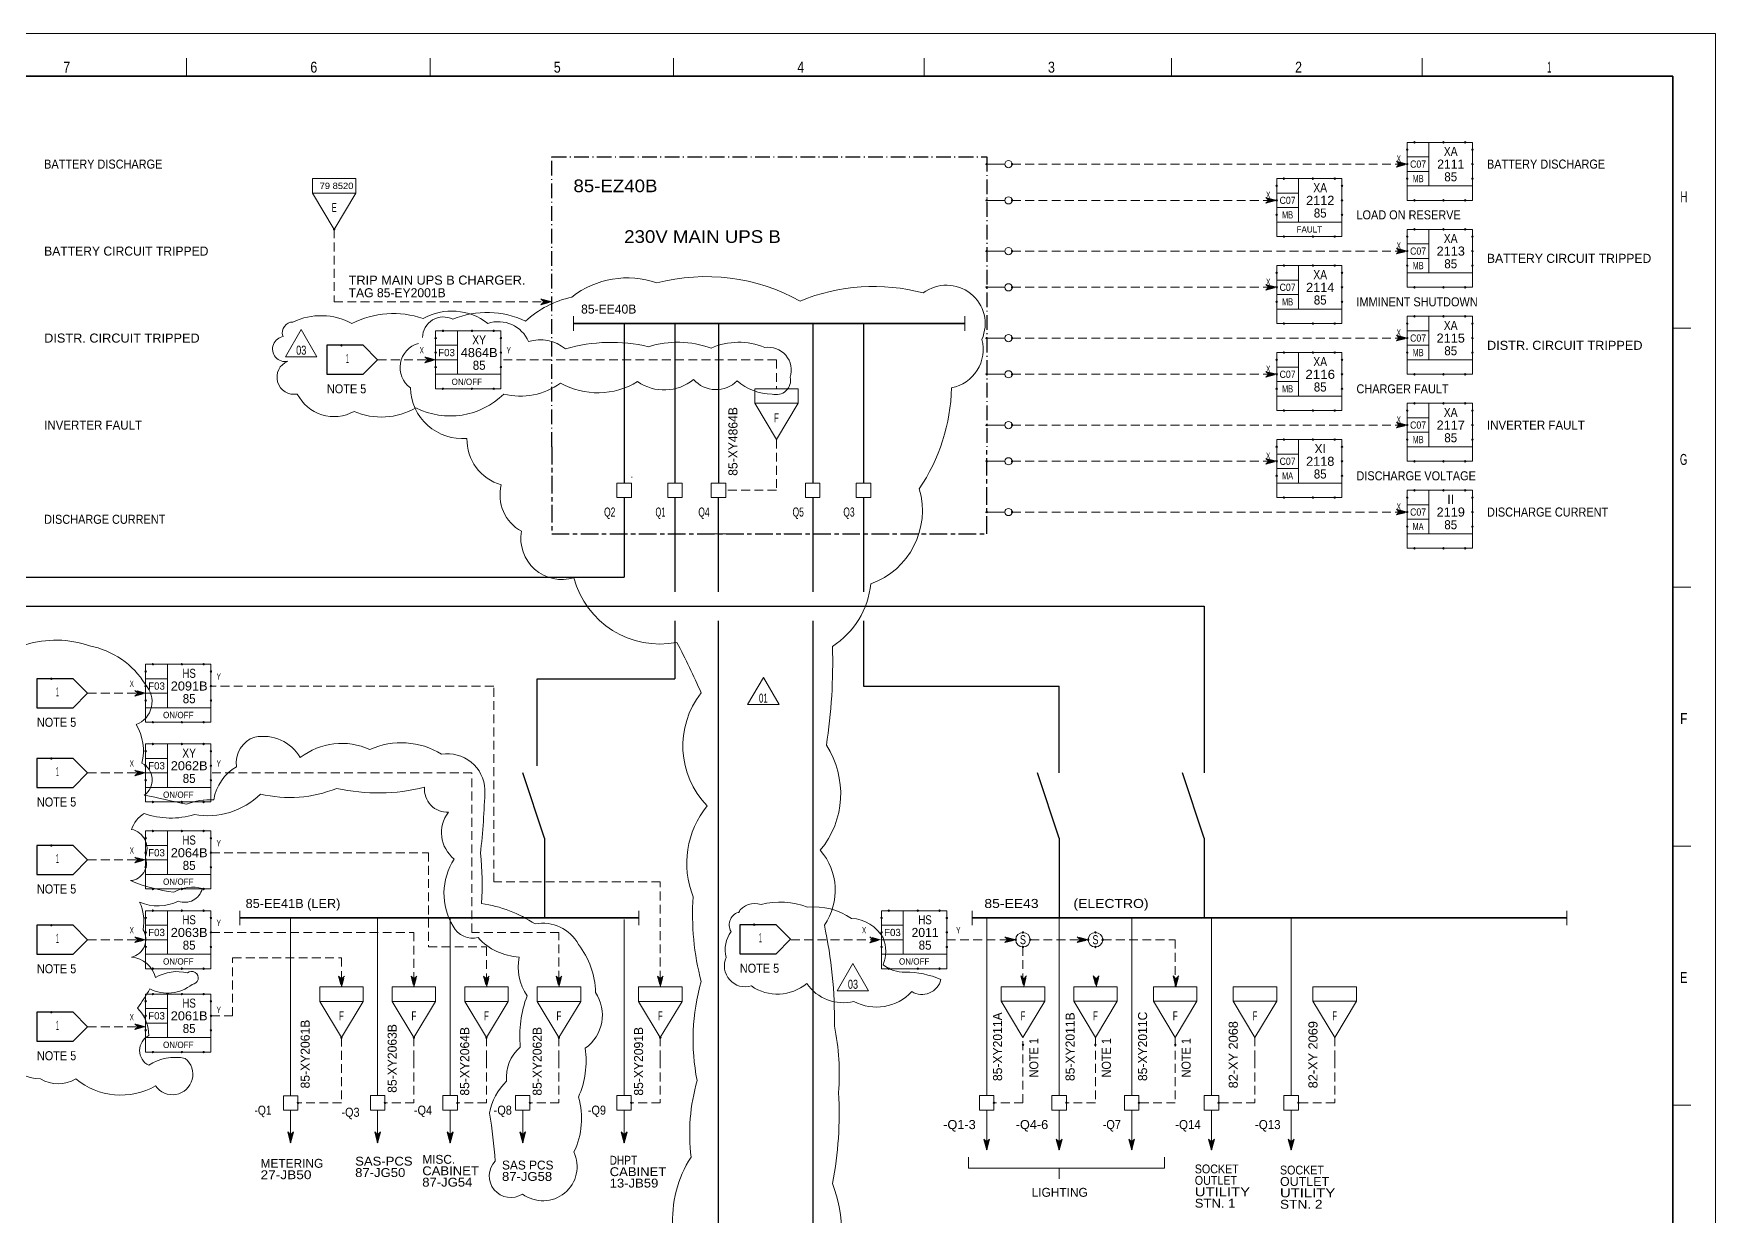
# Model space of a CAD drawing. Header units: millimetres. Extents: x 0 to 841, y 0 to 594.
# Drawn here: x 377.1 to 841, y 267.9 to 594 of the extents above; entities that cross this region are included whole.
import ezdxf
from ezdxf.enums import TextEntityAlignment as Align

# ---------------------------------------------------------------- set-up
doc = ezdxf.new("R2010")
doc.units = ezdxf.units.MM
doc.header["$LTSCALE"] = 0.81
doc.header["$PDMODE"] = 32
doc.header["$PDSIZE"] = 0.405
for name, pattern in [('DOT_DASHED', [7.7, 5, -1.2, 0.3, -1.2]), ('LONG_DASH_SHORT_DASH', [9.9, 6, -1.2, 1.5, -1.2]), ('MEDIUM_DASHED', [4.5, 3, -1.5])]:
    doc.linetypes.add(name, pattern=pattern)
for name, color, linetype, lineweight in [('1', 7, 'Continuous', 13), ('12', 7, 'Continuous', 13), ('34', 7, 'Continuous', 25), ('46', 7, 'MEDIUM_DASHED', 13), ('47', 7, 'Continuous', 13), ('48', 7, 'Continuous', 13), ('50', 7, 'Continuous', 13), ('51', 7, 'Continuous', 13), ('53', 7, 'Continuous', 13), ('9', 7, 'Continuous', 13)]:
    doc.layers.add(name, color=color, linetype=linetype, lineweight=lineweight)
doc.layers.add('45', color=7, linetype='Continuous')

msp = doc.modelspace()

# ---------------------------------------------------------------- linework, layer by layer
at = {"layer": '1'}
for p, q in [((419.2969, 587.2614), (419.2969, 582.2276)), ((486.4551, 587.2614), (486.4551, 582.2276)), ((553.6134, 587.2614), (553.6134, 582.2276)), ((622.7764, 587.2614), (622.7764, 582.2276)), ((690.937, 587.2614), (690.937, 582.2276)), ((760.1, 587.2614), (760.1, 582.2276)), ((834.2748, 512.7606), (829.263, 512.7606)), ((834.2748, 441.2795), (829.263, 441.2795)), ((834.2748, 369.7992), (829.263, 369.7992)), ((834.2748, 298.3181), (829.263, 298.3181))]:
    msp.add_line(p, q, dxfattribs=at)
at = {"layer": '1', "lineweight": 35}
msp.add_lwpolyline([(829.263, 112.0142), (829.263, 582.2276), (10.3331, 582.2276), (10.3331, 10.3819)], dxfattribs=at)
at = {"layer": '12', "linetype": 'DOT_DASHED', "lineweight": 25}
msp.add_line((520, 480), (520, 560), dxfattribs=at)
at = {"layer": '12'}
for p, q in [((526, 516), (526, 512)), ((634, 516), (634, 512)), ((538, 466), (538, 470)), ((542, 470), (538, 470)), ((542, 470), (542, 466)), ((552, 466), (552, 470)), ((556, 470), (552, 470)), ((556, 470), (556, 466)), ((564, 470), (564, 466)), ((568, 470), (564, 470)), ((568, 466), (568, 470)), ((590, 466), (590, 470)), ((594, 470), (590, 470)), ((594, 466), (594, 470)), ((594, 470), (594, 466)), ((604, 466), (604, 470)), ((608, 470), (604, 470)), ((542, 466), (538, 466)), ((556, 466), (552, 466)), ((568, 466), (564, 466)), ((594, 466), (590, 466)), ((608, 466), (604, 466)), ((434, 352), (434, 348)), ((448, 346), (448, 350)), ((472, 346), (472, 350)), ((492, 342), (492, 350)), ((540, 345.8268), (540, 349.6063)), ((544, 352), (544, 348)), ((636, 352), (636, 348)), ((640, 344), (640, 348)), ((660, 344), (660, 350)), ((680, 344), (680, 350)), ((702, 344), (702, 350)), ((724, 344), (724, 350)), ((800, 352), (800, 348)), ((448, 346), (448, 300.9677)), ((472, 346), (472, 300.9764)), ((540, 346), (539.9732, 300.9764)), ((640, 344), (640, 301)), ((660, 344), (660, 301)), ((680, 344), (680, 301)), ((702, 344), (702, 301)), ((724, 344), (724, 301)), ((492, 342), (492, 300.9764)), ((448, 296.9677), (448, 288)), ((472, 296.9764), (472, 288)), ((492, 296.9764), (492, 288)), ((512, 296.9764), (512, 288)), ((539.9732, 296.9764), (540, 288)), ((640, 297), (640, 286)), ((660, 297), (660, 286)), ((680, 297), (680, 286)), ((702, 297), (702, 286)), ((724, 297), (724, 286)), ((660, 281), (660, 278))]:
    msp.add_line(p, q, dxfattribs=at)
at = {"layer": '12', "lineweight": 35}
for p, q in [((526, 514), (634, 514)), ((544, 350), (434, 350)), ((636, 350), (800, 350))]:
    msp.add_line(p, q, dxfattribs=at)
at = {"layer": '12', "lineweight": 25}
for p, q in [((540, 514), (540, 470)), ((554, 514), (554, 470)), ((566, 514), (566, 470)), ((592, 514), (592, 470)), ((606, 514), (606, 470)), ((540, 466), (540, 444)), ((554, 466), (554, 448)), ((566, 440), (566, 466)), ((592, 466), (592, 450)), ((606, 466), (606, 440)), ((592, 450), (592, 440)), ((554, 448), (554, 440)), ((326, 444), (540, 444)), ((274, 436), (564, 436)), ((554, 432), (554, 416)), ((566, 260), (566, 432)), ((592, 432), (592, 224)), ((606, 432), (606, 414)), ((624, 436), (660, 436)), ((660, 436), (700, 436)), ((700, 436), (700, 390)), ((606, 414), (660, 414)), ((660, 390), (660, 414)), ((518, 372), (512, 390)), ((660, 372), (654, 390)), ((700, 372), (694, 390)), ((518, 372), (518, 350)), ((660, 372), (660, 350)), ((700, 372), (700, 350))]:
    msp.add_line(p, q, dxfattribs=at)
at = {"layer": '12', "linetype": 'MEDIUM_DASHED'}
for p, q in [((582, 504), (506, 504)), ((582, 504), (582, 496)), ((582, 482), (582, 468)), ((582, 468), (568, 468)), ((504, 414), (426, 414)), ((504, 360), (504, 414)), ((498, 390), (426, 390)), ((498, 346), (498, 390)), ((482, 310.9764), (482, 316.9764)), ((502, 310.9764), (502, 316.9764)), ((522, 310.9764), (522, 316.9764)), ((549.9732, 310.9764), (549.9732, 316.9764)), ((692, 317), (692, 299)), ((714, 311), (714, 317)), ((736, 311), (736, 317)), ((692, 299), (682, 299))]:
    msp.add_line(p, q, dxfattribs=at)
at = {"layer": '12'}
for points in [[(0, 594), (841, 594), (841, 0), (0, 0)], [(576, 496), (588, 496), (588, 492), (576, 492)], [(456.0118, 330.9764), (468.0118, 330.9764), (468.0118, 326.9764), (456.0118, 326.9764)], [(476, 330.9764), (488, 330.9764), (488, 326.9764), (476, 326.9764)], [(496, 330.9764), (508, 330.9764), (508, 326.9764), (496, 326.9764)], [(516, 330.9764), (528, 330.9764), (528, 326.9764), (516, 326.9764)], [(543.9732, 330.9764), (555.9732, 330.9764), (555.9732, 326.9764), (543.9732, 326.9764)], [(644, 331), (656, 331), (656, 327), (644, 327)], [(664, 331), (676, 331), (676, 327), (664, 327)], [(686, 331), (698, 331), (698, 327), (686, 327)], [(708, 331), (720, 331), (720, 327), (708, 327)], [(730, 331), (742, 331), (742, 327), (730, 327)], [(446, 300.9677), (449, 300.9677), (450, 300.9677), (450, 296.9677), (446, 296.9677)], [(470, 300.9764), (473, 300.9764), (474, 300.9764), (474, 296.9764), (470, 296.9764)], [(490, 300.9764), (493, 300.9764), (494, 300.9764), (494, 296.9764), (490, 296.9764)], [(490, 300.9764), (493, 300.9764), (494, 300.9764), (494, 296.9764), (490, 296.9764)], [(510, 300.9764), (513, 300.9764), (514, 300.9764), (514, 296.9764), (510, 296.9764)], [(510, 300.9764), (513, 300.9764), (514, 300.9764), (514, 296.9764), (510, 296.9764)], [(537.9732, 300.9764), (540.9732, 300.9764), (541.9732, 300.9764), (541.9732, 296.9764), (537.9732, 296.9764)], [(537.9732, 300.9764), (540.9732, 300.9764), (541.9732, 300.9764), (541.9732, 296.9764), (537.9732, 296.9764)], [(638, 301), (641, 301), (642, 301), (642, 297), (638, 297)], [(658, 301), (661, 301), (662, 301), (662, 297), (658, 297)], [(658, 301), (661, 301), (662, 301), (662, 297), (658, 297)], [(678, 301), (681, 301), (682, 301), (682, 297), (678, 297)], [(678, 301), (681, 301), (682, 301), (682, 297), (678, 297)], [(700, 301), (703, 301), (704, 301), (704, 297), (700, 297)], [(700, 301), (703, 301), (704, 301), (704, 297), (700, 297)], [(722, 301), (725, 301), (726, 301), (726, 297), (722, 297)], [(722, 301), (725, 301), (726, 301), (726, 297), (722, 297)]]:
    msp.add_lwpolyline(points, close=True, dxfattribs=at)
at = {"layer": '12', "linetype": 'DOT_DASHED', "lineweight": 25}
msp.add_lwpolyline([(520, 560), (640, 560), (640, 480)], dxfattribs=at)
at = {"layer": '12', "lineweight": 25}
for points in [[(458, 508), (458, 500), (468, 500), (472, 504), (468, 508)], [(378, 416), (378, 408), (388, 408), (392, 412), (388, 416)], [(378, 394), (378, 386), (388, 386), (392, 390), (388, 394)], [(378, 370), (378, 362), (388, 362), (392, 366), (388, 370)], [(378, 348), (378, 340), (388, 340), (392, 344), (388, 348)], [(571.8961, 348.1346), (571.8961, 340.1346), (581.8961, 340.1346), (585.8961, 344.1346), (581.8961, 348.1346)], [(378, 324), (378, 316), (388, 316), (392, 320), (388, 324)]]:
    msp.add_lwpolyline(points, close=True, dxfattribs=at)
at = {"layer": '12'}
for points in [[(588, 492), (582, 482), (576, 492)], [(608, 466), (608, 470), (608, 466)], [(564, 456), (567, 456), (568, 456)], [(584, 456), (587, 456), (588, 456)], [(584, 456), (587, 456), (588, 456)], [(468.0118, 326.9764), (462.0118, 316.9764), (456.0118, 326.9764)], [(488, 326.9764), (482, 316.9764), (476, 326.9764)], [(508, 326.9764), (502, 316.9764), (496, 326.9764)], [(528, 326.9764), (522, 316.9764), (516, 326.9764)], [(555.9732, 326.9764), (549.9732, 316.9764), (543.9732, 326.9764)], [(656, 327), (650, 317), (644, 327)], [(676, 327), (670, 317), (664, 327)], [(698, 327), (692, 317), (686, 327)], [(720, 327), (714, 317), (708, 327)], [(742, 327), (736, 317), (730, 327)], [(635, 284), (635, 281), (689, 281), (689, 284)]]:
    msp.add_lwpolyline(points, dxfattribs=at)
at = {"layer": '12', "linetype": 'LONG_DASH_SHORT_DASH', "lineweight": 25}
msp.add_lwpolyline([(520, 480), (520, 456), (640, 456), (640, 480)], dxfattribs=at)
at = {"layer": '12', "lineweight": 25}
for points in [[(564, 436), (576, 436), (590, 436), (624, 436)], [(516, 392), (516, 416), (554, 416)]]:
    msp.add_lwpolyline(points, dxfattribs=at)
at = {"layer": '12', "linetype": 'MEDIUM_DASHED'}
for points in [[(549.9732, 332.9764), (549.9732, 360), (504, 360)], [(640, 348), (640, 350), (640, 348)], [(521.9732, 332.9764), (521.9732, 346), (498, 346)], [(462.0118, 316.9764), (462, 298.9677), (450, 298.9677)], [(650, 316), (650, 299), (642, 299)], [(670, 317), (670, 299), (662, 299)], [(482, 310.9764), (482, 298.9764), (474, 298.9764)], [(502, 310.9764), (502, 298.9764), (494, 298.9764)], [(522, 310.9764), (522, 298.9764), (514, 298.9764)], [(549.9732, 310.9764), (549.9732, 298.9764), (541.9732, 298.9764)], [(714, 311), (714, 299), (704, 299)], [(736, 311), (736, 299), (726, 299)]]:
    msp.add_lwpolyline(points, dxfattribs=at)
at = {"layer": '12'}
for p in [(462, 508), (382, 416), (382, 394), (382, 370), (382, 348), (575.8961, 348.1346), (382, 324), (462.0118, 316.9764), (482, 316.9764), (502, 316.9764), (522, 316.9764), (549.9732, 316.9764), (650, 315), (670, 315), (692, 315), (450, 298.9677), (474, 298.9764), (494, 298.9764), (514, 298.9764), (541.9732, 298.9764), (642, 299), (662, 299), (682, 299), (704, 299), (726, 299)]:
    msp.add_point(p, dxfattribs=at)
at = {"layer": '34'}
for points in [[(448, 288), (448.8, 291), (448, 290.2), (447.2, 291)], [(448, 288.4), (448.6, 290.6), (448, 290), (447.4, 290.6)], [(448, 288.8), (448.4, 290.2), (448, 289.8), (447.6, 290.2)], [(448, 289.2), (448.2, 289.8), (448, 289.6), (447.8, 289.8)], [(472, 288), (472.8, 291), (472, 290.2), (471.2, 291)], [(472, 288.4), (472.6, 290.6), (472, 290), (471.4, 290.6)], [(472, 288.8), (472.4, 290.2), (472, 289.8), (471.6, 290.2)], [(472, 289.2), (472.2, 289.8), (472, 289.6), (471.8, 289.8)], [(492, 288), (492.8, 291), (492, 290.2), (491.2, 291)], [(492, 288.4), (492.6, 290.6), (492, 290), (491.4, 290.6)], [(492, 288.8), (492.4, 290.2), (492, 289.8), (491.6, 290.2)], [(492, 289.2), (492.2, 289.8), (492, 289.6), (491.8, 289.8)], [(512, 288), (512.8, 291), (512, 290.2), (511.2, 291)], [(512, 288.4), (512.6, 290.6), (512, 290), (511.4, 290.6)], [(512, 288.8), (512.4, 290.2), (512, 289.8), (511.6, 290.2)], [(512, 289.2), (512.2, 289.8), (512, 289.6), (511.8, 289.8)], [(540, 288), (540.8, 291), (540, 290.2), (539.2, 291)], [(540, 288.4), (540.6, 290.6), (540, 290), (539.4, 290.6)], [(540, 288.8), (540.4, 290.2), (540, 289.8), (539.6, 290.2)], [(540, 289.2), (540.2, 289.8), (540, 289.6), (539.8, 289.8)], [(640, 286), (640.8, 289), (640, 288.2), (639.2, 289)], [(640, 286.4), (640.6, 288.6), (640, 288), (639.4, 288.6)], [(640, 286.8), (640.4, 288.2), (640, 287.8), (639.6, 288.2)], [(640, 287.2), (640.2, 287.8), (640, 287.6), (639.8, 287.8)], [(660, 286), (660.8, 289), (660, 288.2), (659.2, 289)], [(660, 286.4), (660.6, 288.6), (660, 288), (659.4, 288.6)], [(660, 286.8), (660.4, 288.2), (660, 287.8), (659.6, 288.2)], [(660, 287.2), (660.2, 287.8), (660, 287.6), (659.8, 287.8)], [(680, 286), (680.8, 289), (680, 288.2), (679.2, 289)], [(680, 286.4), (680.6, 288.6), (680, 288), (679.4, 288.6)], [(680, 286.8), (680.4, 288.2), (680, 287.8), (679.6, 288.2)], [(680, 287.2), (680.2, 287.8), (680, 287.6), (679.8, 287.8)], [(702, 286), (702.8, 289), (702, 288.2), (701.2, 289)], [(702, 286.4), (702.6, 288.6), (702, 288), (701.4, 288.6)], [(702, 286.8), (702.4, 288.2), (702, 287.8), (701.6, 288.2)], [(702, 287.2), (702.2, 287.8), (702, 287.6), (701.8, 287.8)], [(724, 286), (724.8, 289), (724, 288.2), (723.2, 289)], [(724, 286.4), (724.6, 288.6), (724, 288), (723.4, 288.6)], [(724, 286.8), (724.4, 288.2), (724, 287.8), (723.6, 288.2)], [(724, 287.2), (724.2, 287.8), (724, 287.6), (723.8, 287.8)]]:
    msp.add_lwpolyline(points, close=True, dxfattribs=at)
at = {"layer": '46'}
for p, q in [((472, 504), (488, 504)), ((392, 412), (408, 412)), ((392, 390), (408, 390)), ((392, 366), (408, 366)), ((392, 344), (408, 344)), ((585.9945, 343.963), (610.7472, 343.963)), ((650, 342), (650, 331)), ((392, 320), (408, 320))]:
    msp.add_line(p, q, dxfattribs=at)
for points in [[(647, 558), (756, 558), (753, 558.8), (753.8, 558), (753, 557.2), (756, 558)], [(647, 548), (720, 548), (717, 548.8), (717.8, 548), (717, 547.2), (720, 548)], [(460, 540), (460, 520), (520, 520)], [(647, 534), (756, 534), (753, 534.8), (753.8, 534), (753, 533.2), (756, 534)], [(647, 524), (720, 524), (717, 524.8), (717.8, 524), (717, 523.2), (720, 524)], [(647, 510), (756, 510), (753, 510.8), (753.8, 510), (753, 509.2), (756, 510)], [(647, 500), (720, 500), (717, 500.8), (717.8, 500), (717, 499.2), (720, 500)], [(647, 486), (756, 486), (753, 486.8), (753.8, 486), (753, 485.2), (756, 486)], [(647, 476), (720, 476), (717, 476.8), (717.8, 476), (717, 475.2), (720, 476)], [(647, 462), (756, 462), (753, 462.8), (753.8, 462), (753, 461.2), (756, 462)], [(426, 368), (486, 368), (486, 342), (502, 342), (502, 330.9764), (502.8, 333.9764), (502, 333.1764), (501.2, 333.9764), (502, 330.9764)], [(426, 346), (482, 346), (482, 330.9764), (482.8, 333.9764), (482, 333.1764), (481.2, 333.9764), (482, 330.9764)], [(629, 344), (648, 344), (645, 344.8), (645.8, 344), (645, 343.2), (648, 344)], [(652, 344), (668, 344), (665, 344.8), (665.8, 344), (665, 343.2), (668, 344)], [(672, 344), (692, 344), (692, 331)], [(426, 323), (432, 323), (432, 339), (462, 339), (462.0118, 330.9764), (462.8118, 333.9764), (462.0118, 333.1764), (461.2118, 333.9764), (462.0118, 330.9764)]]:
    msp.add_lwpolyline(points, dxfattribs=at)
for points in [[(755.6, 558), (753.4, 558.6), (754, 558), (753.4, 557.4)], [(755.2, 558), (753.8, 558.4), (754.2, 558), (753.8, 557.6)], [(754.8, 558), (754.2, 558.2), (754.4, 558), (754.2, 557.8)], [(719.6, 548), (717.4, 548.6), (718, 548), (717.4, 547.4)], [(719.2, 548), (717.8, 548.4), (718.2, 548), (717.8, 547.6)], [(718.8, 548), (718.2, 548.2), (718.4, 548), (718.2, 547.8)], [(755.6, 534), (753.4, 534.6), (754, 534), (753.4, 533.4)], [(755.2, 534), (753.8, 534.4), (754.2, 534), (753.8, 533.6)], [(754.8, 534), (754.2, 534.2), (754.4, 534), (754.2, 533.8)], [(719.6, 524), (717.4, 524.6), (718, 524), (717.4, 523.4)], [(719.2, 524), (717.8, 524.4), (718.2, 524), (717.8, 523.6)], [(520, 520), (517, 520.8), (517.8, 520), (517, 519.2)], [(519.6, 520), (517.4, 520.6), (518, 520), (517.4, 519.4)], [(519.2, 520), (517.8, 520.4), (518.2, 520), (517.8, 519.6)], [(518.8, 520), (518.2, 520.2), (518.4, 520), (518.2, 519.8)], [(718.8, 524), (718.2, 524.2), (718.4, 524), (718.2, 523.8)], [(755.6, 510), (753.4, 510.6), (754, 510), (753.4, 509.4)], [(755.2, 510), (753.8, 510.4), (754.2, 510), (753.8, 509.6)], [(754.8, 510), (754.2, 510.2), (754.4, 510), (754.2, 509.8)], [(488, 504), (485, 504.8), (485.8, 504), (485, 503.2)], [(487.6, 504), (485.4, 504.6), (486, 504), (485.4, 503.4)], [(487.2, 504), (485.8, 504.4), (486.2, 504), (485.8, 503.6)], [(486.8, 504), (486.2, 504.2), (486.4, 504), (486.2, 503.8)], [(719.6, 500), (717.4, 500.6), (718, 500), (717.4, 499.4)], [(719.2, 500), (717.8, 500.4), (718.2, 500), (717.8, 499.6)], [(718.8, 500), (718.2, 500.2), (718.4, 500), (718.2, 499.8)], [(755.6, 486), (753.4, 486.6), (754, 486), (753.4, 485.4)], [(755.2, 486), (753.8, 486.4), (754.2, 486), (753.8, 485.6)], [(754.8, 486), (754.2, 486.2), (754.4, 486), (754.2, 485.8)], [(719.6, 476), (717.4, 476.6), (718, 476), (717.4, 475.4)], [(719.2, 476), (717.8, 476.4), (718.2, 476), (717.8, 475.6)], [(718.8, 476), (718.2, 476.2), (718.4, 476), (718.2, 475.8)], [(755.6, 462), (753.4, 462.6), (754, 462), (753.4, 461.4)], [(755.2, 462), (753.8, 462.4), (754.2, 462), (753.8, 461.6)], [(754.8, 462), (754.2, 462.2), (754.4, 462), (754.2, 461.8)], [(408, 412), (405, 412.8), (405.8, 412), (405, 411.2)], [(407.6, 412), (405.4, 412.6), (406, 412), (405.4, 411.4)], [(407.2, 412), (405.8, 412.4), (406.2, 412), (405.8, 411.6)], [(406.8, 412), (406.2, 412.2), (406.4, 412), (406.2, 411.8)], [(408, 390), (405, 390.8), (405.8, 390), (405, 389.2)], [(407.6, 390), (405.4, 390.6), (406, 390), (405.4, 389.4)], [(407.2, 390), (405.8, 390.4), (406.2, 390), (405.8, 389.6)], [(406.8, 390), (406.2, 390.2), (406.4, 390), (406.2, 389.8)], [(408, 366), (405, 366.8), (405.8, 366), (405, 365.2)], [(407.6, 366), (405.4, 366.6), (406, 366), (405.4, 365.4)], [(407.2, 366), (405.8, 366.4), (406.2, 366), (405.8, 365.6)], [(406.8, 366), (406.2, 366.2), (406.4, 366), (406.2, 365.8)], [(408, 344), (405, 344.8), (405.8, 344), (405, 343.2)], [(407.6, 344), (405.4, 344.6), (406, 344), (405.4, 343.4)], [(407.2, 344), (405.8, 344.4), (406.2, 344), (405.8, 343.6)], [(406.8, 344), (406.2, 344.2), (406.4, 344), (406.2, 343.8)], [(610.7472, 343.963), (607.7472, 344.763), (608.5472, 343.963), (607.7472, 343.163)], [(610.3472, 343.963), (608.1472, 344.563), (608.7472, 343.963), (608.1472, 343.363)], [(609.9472, 343.963), (608.5472, 344.363), (608.9472, 343.963), (608.5472, 343.563)], [(609.5472, 343.963), (608.9472, 344.163), (609.1472, 343.963), (608.9472, 343.763)], [(647.6, 344), (645.4, 344.6), (646, 344), (645.4, 343.4)], [(647.2, 344), (645.8, 344.4), (646.2, 344), (645.8, 343.6)], [(646.8, 344), (646.2, 344.2), (646.4, 344), (646.2, 343.8)], [(667.6, 344), (665.4, 344.6), (666, 344), (665.4, 343.4)], [(667.2, 344), (665.8, 344.4), (666.2, 344), (665.8, 343.6)], [(666.8, 344), (666.2, 344.2), (666.4, 344), (666.2, 343.8)], [(462.0118, 331.3764), (462.6118, 333.5764), (462.0118, 332.9764), (461.4118, 333.5764)], [(462.0118, 331.7764), (462.4118, 333.1764), (462.0118, 332.7764), (461.6118, 333.1764)], [(462.0118, 332.1764), (462.2118, 332.7764), (462.0118, 332.5764), (461.8118, 332.7764)], [(482, 331.3764), (482.6, 333.5764), (482, 332.9764), (481.4, 333.5764)], [(482, 331.7764), (482.4, 333.1764), (482, 332.7764), (481.6, 333.1764)], [(482, 332.1764), (482.2, 332.7764), (482, 332.5764), (481.8, 332.7764)], [(502, 331.3764), (502.6, 333.5764), (502, 332.9764), (501.4, 333.5764)], [(502, 331.7764), (502.4, 333.1764), (502, 332.7764), (501.6, 333.1764)], [(502, 332.1764), (502.2, 332.7764), (502, 332.5764), (501.8, 332.7764)], [(522, 330.9764), (522.8, 333.9764), (522, 333.1764), (521.2, 333.9764)], [(522, 331.3764), (522.6, 333.5764), (522, 332.9764), (521.4, 333.5764)], [(522, 331.7764), (522.4, 333.1764), (522, 332.7764), (521.6, 333.1764)], [(522, 332.1764), (522.2, 332.7764), (522, 332.5764), (521.8, 332.7764)], [(549.9732, 330.9764), (550.7732, 333.9764), (549.9732, 333.1764), (549.1732, 333.9764)], [(549.9732, 331.3764), (550.5732, 333.5764), (549.9732, 332.9764), (549.3732, 333.5764)], [(549.9732, 331.7764), (550.3732, 333.1764), (549.9732, 332.7764), (549.5732, 333.1764)], [(549.9732, 332.1764), (550.1732, 332.7764), (549.9732, 332.5764), (549.7732, 332.7764)], [(650.2, 331), (651, 334), (650.2, 333.2), (649.4, 334)], [(650.2, 331.4), (650.8, 333.6), (650.2, 333), (649.6, 333.6)], [(650.2, 331.8), (650.6, 333.2), (650.2, 332.8), (649.8, 333.2)], [(650.2, 332.2), (650.4, 332.8), (650.2, 332.6), (650, 332.8)], [(670.2, 331), (671, 334), (670.2, 333.2), (669.4, 334)], [(670.2, 331.4), (670.8, 333.6), (670.2, 333), (669.6, 333.6)], [(670.2, 331.8), (670.6, 333.2), (670.2, 332.8), (669.8, 333.2)], [(670.2, 332.2), (670.4, 332.8), (670.2, 332.6), (670, 332.8)], [(692.2, 331), (693, 334), (692.2, 333.2), (691.4, 334)], [(692.2, 331.4), (692.8, 333.6), (692.2, 333), (691.6, 333.6)], [(692.2, 331.8), (692.6, 333.2), (692.2, 332.8), (691.8, 333.2)], [(692.2, 332.2), (692.4, 332.8), (692.2, 332.6), (692, 332.8)], [(408, 320), (405, 320.8), (405.8, 320), (405, 319.2)], [(407.6, 320), (405.4, 320.6), (406, 320), (405.4, 319.4)], [(407.2, 320), (405.8, 320.4), (406.2, 320), (405.8, 319.6)], [(406.8, 320), (406.2, 320.2), (406.4, 320), (406.2, 319.8)]]:
    msp.add_lwpolyline(points, close=True, dxfattribs=at)
at = {"layer": '47'}
for p, q in [((640, 558), (645, 558)), ((640, 548), (645, 548)), ((640, 534), (645, 534)), ((640, 524), (645, 524)), ((640, 510), (645, 510)), ((640, 500), (645, 500)), ((640, 486), (645, 486)), ((640, 476), (645, 476)), ((640, 462), (645, 462))]:
    msp.add_line(p, q, dxfattribs=at)
for centre in [(646, 558), (646, 548), (646, 534), (646, 524), (646, 510), (646, 500), (646, 486), (646, 476), (646, 462)]:
    msp.add_circle(centre, 1, dxfattribs=at)
for p in [(640, 558), (647, 558), (640, 548), (647, 548), (640, 534), (647, 534), (640, 524), (647, 524), (640, 510), (647, 510), (640, 500), (647, 500), (640, 486), (647, 486), (640, 476), (647, 476), (640, 462), (647, 462)]:
    msp.add_point(p, dxfattribs=at)
at = {"layer": '48'}
for p, q in [((762, 564), (762, 552)), ((756, 560), (762, 560)), ((726, 554), (726, 542)), ((756, 556), (762, 556)), ((720, 550), (726, 550)), ((720, 546), (726, 546)), ((762, 540), (762, 528)), ((756, 536), (762, 536)), ((726, 530), (726, 518)), ((756, 532), (762, 532)), ((720, 526), (726, 526)), ((720, 522), (726, 522)), ((762, 516), (762, 504)), ((494, 512), (494, 500)), ((756, 512), (762, 512)), ((488, 508), (494, 508)), ((726, 506), (726, 494)), ((756, 508), (762, 508)), ((488, 504), (494, 504)), ((720, 502), (726, 502)), ((720, 498), (726, 498)), ((762, 492), (762, 480)), ((756, 488), (762, 488)), ((756, 484), (762, 484)), ((720, 478), (726, 478)), ((726, 482), (726, 470)), ((720, 474), (726, 474)), ((756, 464), (762, 464)), ((762, 468), (762, 456)), ((756, 460), (762, 460)), ((414, 420), (414, 408)), ((408, 416), (414, 416)), ((408, 412), (414, 412)), ((414, 398), (414, 386)), ((408, 394), (414, 394)), ((408, 390), (414, 390)), ((414, 374), (414, 362)), ((408, 370), (414, 370)), ((408, 366), (414, 366)), ((408, 348), (414, 348)), ((414, 352), (414, 340)), ((611, 348), (617, 348)), ((617, 352), (617, 340)), ((408, 344), (414, 344)), ((611, 344), (617, 344)), ((408, 325), (414, 325)), ((414, 329), (414, 317)), ((408, 321), (414, 321))]:
    msp.add_line(p, q, dxfattribs=at)
for points in [[(756, 564), (774, 564), (774, 552), (756, 552)], [(720, 554), (738, 554), (738, 542), (720, 542)], [(756, 540), (774, 540), (774, 528), (756, 528)], [(720, 530), (738, 530), (738, 518), (720, 518)], [(756, 516), (774, 516), (774, 504), (756, 504)], [(488, 512), (506, 512), (506, 500), (488, 500)], [(720, 506), (738, 506), (738, 494), (720, 494)], [(756, 492), (774, 492), (774, 480), (756, 480)], [(720, 482), (738, 482), (738, 470), (720, 470)], [(756, 468), (774, 468), (774, 456), (756, 456)], [(408, 420), (426, 420), (426, 408), (408, 408)], [(408, 398), (426, 398), (426, 386), (408, 386)], [(408, 374), (426, 374), (426, 362), (408, 362)], [(408, 352), (426, 352), (426, 340), (408, 340)], [(611, 352), (629, 352), (629, 340), (611, 340)], [(408, 329), (426, 329), (426, 317), (408, 317)]]:
    msp.add_lwpolyline(points, close=True, dxfattribs=at)
for points in [[(756, 552), (756, 548), (774, 548), (774, 552)], [(720, 542), (720, 538), (738, 538), (738, 542)], [(756, 528), (756, 524), (774, 524), (774, 528)], [(720, 518), (720, 514), (738, 514), (738, 518)], [(756, 504), (756, 500), (774, 500), (774, 504)], [(488, 500), (488, 496), (506, 496), (506, 500)], [(720, 494), (720, 490), (738, 490), (738, 494)], [(756, 480), (756, 476), (774, 476), (774, 480)], [(720, 470), (720, 466), (738, 466), (738, 470)], [(756, 456), (756, 452), (774, 452), (774, 456)], [(408, 408), (408, 404), (426, 404), (426, 408)], [(408, 386), (408, 382), (426, 382), (426, 386)], [(408, 362), (408, 358), (426, 358), (426, 362)], [(408, 340), (408, 336), (426, 336), (426, 340)], [(611, 340), (611, 336), (629, 336), (629, 340)], [(408, 317), (408, 313), (426, 313), (426, 317)]]:
    msp.add_lwpolyline(points, dxfattribs=at)
for centre in [(650, 344), (670, 344)]:
    msp.add_circle(centre, 2, dxfattribs=at)
for p in [(756, 562), (758, 564), (766, 564), (772, 564), (774, 562), (756, 558), (774, 558), (720, 552), (722, 554), (730, 554), (736, 554), (738, 552), (756, 554), (774, 554), (720, 548), (738, 548), (758, 548), (766, 548), (772, 548), (720, 544), (738, 544), (722, 538), (730, 538), (736, 538), (756, 538), (758, 540), (766, 540), (772, 540), (774, 538), (756, 534), (774, 534), (722, 530), (730, 530), (736, 530), (756, 530), (774, 530), (720, 528), (738, 528), (720, 524), (720, 520), (738, 524), (738, 520), (758, 524), (766, 524), (772, 524), (758, 516), (766, 516), (772, 516), (490, 512), (498, 512), (504, 512), (722, 514), (730, 514), (736, 514), (756, 514), (774, 514), (488, 510), (488, 506), (506, 510), (506, 506), (722, 506), (730, 506), (736, 506), (756, 510), (756, 506), (774, 510), (774, 506), (488, 502), (506, 502), (720, 504), (738, 504), (720, 500), (738, 500), (758, 500), (766, 500), (772, 500), (490, 496), (498, 496), (504, 496), (720, 496), (738, 496), (758, 492), (766, 492), (772, 492), (722, 490), (730, 490), (736, 490), (756, 490), (774, 490), (756, 486), (774, 486), (720, 480), (722, 482), (730, 482), (736, 482), (738, 480), (756, 482), (774, 482), (720, 476), (738, 476), (758, 476), (766, 476), (772, 476), (720, 472), (738, 472), (722, 466), (730, 466), (736, 466), (756, 466), (758, 468), (766, 468), (772, 468), (774, 466), (756, 462), (774, 462), (756, 458), (774, 458), (758, 452), (766, 452), (772, 452), (408, 418), (410, 420), (418, 420), (424, 420), (426, 418), (408, 414), (426, 414), (408, 410), (426, 410), (410, 404), (418, 404), (424, 404), (408, 396), (410, 398), (418, 398), (424, 398), (426, 396), (408, 392), (426, 392), (408, 388), (426, 388), (410, 382), (418, 382), (424, 382), (408, 372), (410, 374), (418, 374), (424, 374), (426, 372), (408, 368), (426, 368), (408, 364), (426, 364), (410, 358), (418, 358), (424, 358), (408, 350), (410, 352), (418, 352), (424, 352), (426, 350), (611, 350), (613, 352), (621, 352), (627, 352), (629, 350), (408, 346), (426, 346), (611, 346), (629, 346), (648, 344), (650, 346), (652, 344), (668, 344), (670, 346), (672, 344), (408, 342), (426, 342), (611, 342), (629, 342), (650, 342), (670, 342), (410, 336), (418, 336), (424, 336), (613, 336), (621, 336), (627, 336), (408, 327), (410, 329), (418, 329), (424, 329), (426, 327), (408, 323), (426, 323), (408, 319), (426, 319), (410, 313), (418, 313), (424, 313)]:
    msp.add_point(p, dxfattribs=at)
at = {"layer": '50'}
for points in [[(450.9205, 512.3535), (446.5906, 504.8535), (455.2504, 504.8535)], [(578.3882, 416.3575), (574.0583, 408.8575), (582.7181, 408.8575)], [(603.1087, 337.4047), (598.7787, 329.9047), (607.4386, 329.9047)]]:
    msp.add_lwpolyline(points, close=True, dxfattribs=at)
at = {"layer": '51'}
for centre, radius, start, end in [((540.8372, 501.9736), 24.635, 70.69024, 128.2396), ((562.5067, 473.4214), 53.5375, 60.91627, 104.6311), ((608.79, 471.4557), 52.7946, 74.93994, 112.56561), ((628.9347, 513.9505), 10.6456, 336.01077, 127.13751), ((531.5986, 494.1914), 27.7888, 102.48873, 132.63004), ((456.3572, 498.2685), 17.9152, 61.61233, 115.55804), ((476.4029, 490.9391), 25.8081, 71.64224, 116.53127), ((490.1004, 510.1012), 5.7298, 62.72534, 179.21632), ((492.3871, 501.1366), 16.3134, 52.21522, 118.78797), ((502.1309, 492.5563), 24.5135, 64.25647, 112.56036), ((446.4785, 506.9819), 3.4665, 97.58832, 282.42217), ((448.6466, 511.4768), 2.9539, 90.35764, 196.88892), ((505.3208, 505.5254), 8.9974, 22.8112, 109.06221), ((485.0716, 501.847), 6.9038, 105.238, 234.15795), ((516.8563, 498.4618), 11.0385, 50.72776, 107.07876), ((536.4096, 464.2653), 44.5508, 76.6328, 106.38291), ((554.7433, 482.0145), 26.826, 69.90813, 107.42669), ((571.6114, 490.1958), 18.6541, 67.32922, 114.21966), ((579.739, 501.1002), 6.3776, 342.50227, 98.45397), ((628.2413, 506.8366), 10.7854, 281.03489, 14.96876), ((448.9331, 499.1994), 4.7176, 111.23822, 280.9801), ((511.452, 512.5281), 18.5539, 255.46313, 306.31385), ((532.7246, 516.0915), 21.1788, 240.94687, 301.21558), ((551.0238, 508.5185), 12.8339, 235.20752, 309.25608), ((565.3505, 504.0255), 8.2555, 221.26391, 314.91672), ((580.7472, 509.0473), 14.4792, 228.64022, 270.23718), ((581.965, 498.3417), 3.9472, 252.94181, 12.30223), ((459.979, 499.7145), 11.3777, 206.89222, 298.89334), ((495.379, 496.6222), 14.3547, 181.48332, 274.98015), ((491.9972, 509.6161), 21.1048, 243.3332, 314.51968), ((578.139, 497.5848), 52.1837, 325.98501, 358.53496), ((472.9981, 507.2983), 19.0895, 246.79531, 299.93948), ((509.6192, 482.0175), 12.9976, 178.65906, 254.26408), ((517.2048, 466.7185), 11.4551, 165.91094, 241.07446), ((542.328, 462.5913), 8.9986, 91.00172, 91.99656), ((600.9057, 462.3463), 21.3616, 289.46962, 16.44218), ((522.8116, 454.6997), 11.3241, 169.86488, 287.12626), ((549.8339, 450.0742), 24.4847, 194.65963, 281.11342), ((584.7639, 444.5812), 23.3826, 302.83527, 354.17049), ((383.2339, 398.6895), 27.9646, 70.62685, 107.32652), ((388.2668, 402.5141), 22.9523, 31.12748, 79.34566), ((334.9932, 312.121), 247.3585, 23.84515, 27.42435), ((450.9623, 420.1985), 146.5568, 351.14311, 1.85178), ((402.9813, 409.7161), 6.7882, 290.8687, 43.38827), ((579.9551, 397.477), 23.7647, 141.96408, 224.16717), ((393.3519, 396.1406), 14.0518, 345.74941, 30.97774), ((440.4707, 392.8167), 7.4847, 108.5142, 188.28512), ((440.2945, 388.0047), 12.111, 31.06359, 100.46891), ((462.0624, 379.6267), 18.541, 65.1799, 127.91632), ((478.5695, 377.2695), 21.0759, 58.2796, 114.45247), ((491.2447, 384.9568), 10.3638, 2.7223, 98.84757), ((575.2347, 384.2838), 24.4945, 320.37262, 33.02549), ((404.7129, 388.0954), 5.112, 304.38609, 63.78287), ((439.7396, 380.4085), 13.1501, 120.50708, 170.32334), ((447.7486, 417.7794), 34.5471, 256.46941, 292.06876), ((472.1807, 436.0483), 51.5724, 257.17007, 284.31846), ((491.2587, 385.5033), 6.3496, 174.80823, 272.5113), ((294.2722, 391.404), 207.4101, 353.47631, 358.35474), ((354.3129, 109.344), 279.6565, 76.57703, 79.0154), ((425.9384, 364.3898), 18.2483, 87.36711, 111.56273), ((425.1124, 398.8744), 20.6736, 259.74632, 314.74569), ((582.391, 365.0498), 25.1275, 140.83633, 201.48491), ((411.7091, 372.0584), 7.934, 121.19209, 162.50904), ((414.9877, 399.4305), 21.8706, 250.25767, 287.13769), ((498.8678, 373.5114), 9.2546, 142.38582, 231.51624), ((402.9053, 369.1085), 5.476, 336.16897, 76.94829), ((403.3304, 365.1664), 4.8994, 275.82405, 20.67135), ((431.2962, 359.349), 69.5631, 355.59258, 7.01059), ((581.4184, 357.6385), 16.803, 325.19052, 40.99587), ((507.7786, 356.7393), 17.4923, 146.99709, 211.06141), ((420.411, 399.028), 42.1362, 246.82345, 263.68153), ((420.8036, 348.4529), 10.045, 73.64027, 120.04907), ((418.77, 359.3428), 5.0214, 249.73946, 345.56569), ((395.4904, 349.1291), 12.0287, 348.69291, 25.55318), ((411.3301, 366.6021), 13.2583, 247.90273, 295.46759), ((495.3594, 318.0682), 36.3228, 56.45881, 81.61892), ((633.2709, 351.1109), 74.4123, 176.35104, 194.52659), ((575.9844, 348.8035), 5.2125, 69.84544, 149.47241), ((583.1101, 333.0646), 21.3094, 69.48879, 104.48395), ((592.1482, 334.1377), 18.9506, 56.16657, 94.7567), ((517.5648, 337.4142), 11.1355, 28.23751, 101.05772), ((572.6004, 348.1142), 3.6216, 100.45129, 210.31376), ((475.0705, 321.9673), 122.942, 359.17103, 12.24698), ((602.0967, 339.0935), 10.8026, 29.96945, 86.80118), ((403.0238, 344.1177), 5.0202, 282.87009, 31.90157), ((498.3484, 350.7515), 6.3304, 208.67433, 282.42567), ((511.807, 355.5257), 16.3206, 222.16841, 267.26375), ((576.642, 341.2235), 8.7757, 144.76614, 194.00038), ((601.6836, 340.7846), 10.4502, 339.23345, 20.76655), ((403.3222, 331.5874), 7.6801, 14.90912, 83.87243), ((525.1144, 336.5507), 14.3379, 169.25598, 214.00495), ((509.9178, 329.0042), 22.1779, 1.21748, 38.08001), ((573.4337, 336.7883), 5.7885, 156.45717, 286.5904), ((416.6382, 323.7426), 11.4539, 75.29265, 120.97204), ((420.7306, 333.4711), 1.796, 272.32991, 131.26184), ((617.1236, 343.9805), 8.9309, 230.6001, 272.52034), ((617.484, 309.7508), 25.3075, 66.94656, 89.92685), ((351.3053, 364.06), 66.9348, 324.37609, 329.82806), ((414.0199, 339.9975), 10.7357, 243.15475, 309.18903), ((522.766, 323.2236), 11.2265, 305.3503, 33.83997), ((617.2765, 316.4863), 58.2674, 164.1032, 191.2235), ((582.2763, 341.6174), 12.6241, 235.28227, 309.77138), ((600.4344, 338.8581), 12.2419, 214.5553, 283.88952), ((609.5926, 338.6731), 13.2495, 242.00345, 317.18811), ((622.1206, 334.3106), 5.4252, 238.82602, 346.42513), ((398.8982, 317.8057), 9.9632, 358.39123, 46.83711), ((542.9536, 317.3688), 31.7522, 159.41636, 185.39856), ((379.2184, 317.748), 12.1735, 161.48396, 268.93611), ((534.1868, 307.0954), 65.1422, 355.3394, 11.59512), ((410.9224, 313.438), 4.5799, 116.79932, 243.20068), ((416.088, 298.5603), 12.9885, 77.41816, 123.82696), ((415.3987, 306.8481), 5.6252, 214.15573, 51.27905), ((518.4992, 306.0483), 10.9847, 130.65789, 185.75035), ((504.6486, 310.6079), 24.8546, 336.11757, 7.99988), ((383.8651, 313.7477), 9.5137, 239.19095, 300.80905), ((401.1, 320.4868), 19.3685, 230.33754, 299.86154), ((517.8911, 293.7548), 15.2253, 132.68012, 170.97606), ((612.2328, 290.3806), 54.1607, 164.18042, 186.79412), ((502.1414, 295.6736), 97.1657, 348.75764, 3.61634), ((507.5529, 294.5973), 20.6954, 333.77264, 16.70273), ((363.039, 272.8057), 141.7495, 4.09805, 9.47613), ((517.5859, 281.4071), 9.4418, 233.50967, 25.36167), ((585.2049, 266.7014), 31.8436, 147.15296, 184.01323), ((508.7425, 278.826), 5.9599, 136.40562, 302.79999), ((560.6592, 262.8013), 39.3323, 339.25955, 20.74045)]:
    msp.add_arc(centre, radius, start, end, dxfattribs=at)
at = {"layer": '53'}
msp.add_lwpolyline([(454, 554), (466, 554), (466, 550), (454, 550)], close=True, dxfattribs=at)
msp.add_lwpolyline([(466, 550), (460, 540), (454, 550)], dxfattribs=at)
msp.add_point((460, 540), dxfattribs=at)
at = {"layer": '9'}
msp.add_lwpolyline([(0, 0), (841, 0), (841, 594), (0, 594)], close=True, dxfattribs=at)

# ---------------------------------------------------------------- texts
at = {"layer": '1'}
for s, width, p in [('7', 0.85, (386.224, 583.2346)), ('6', 0.85, (454.3846, 583.2346)), ('5', 0.85, (521.5429, 583.2346)), ('4', 0.85, (588.7012, 583.2346)), ('3', 0.85, (657.8642, 583.2346)), ('2', 0.85, (726.0248, 583.2346)), ('1', 0.4, (795.1799, 583.2346))]:
    msp.add_text(s, height=3.02, dxfattribs=dict(at, width=width)).set_placement(p, align=Align.CENTER)
for s, width, p in [('H', 0.65, (833.2701, 547.4945)), ('G', 0.65, (833.2701, 475.0071)), ('F', 0.8, (833.2701, 403.526)), ('E', 0.75, (833.2701, 332.0449))]:
    msp.add_text(s, height=3.02, dxfattribs=dict(at, width=width)).set_placement(p, align=Align.RIGHT)
at = {"layer": '12'}
for s, height, width, p in [('BATTERY DISCHARGE', 2.5, 0.9, (380, 556.7496)), ('BATTERY DISCHARGE', 2.5, 0.9, (778, 556.7496)), ('79 8520', 1.75, 1.1, (456, 551.1252)), ('85-EZ40B', 3.5, 1.1, (526, 550.2504)), ('LOAD ON RESERVE', 2.5, 0.9, (742, 542.7496)), ('230V MAIN UPS B', 3.5, 1.1, (540, 536.2504)), ('TRIP MAIN UPS B CHARGER. ', 2.5, 1.05, (464, 524.7496)), ('IMMINENT SHUTDOWN', 2.5, 0.9, (742, 518.7496)), ('DISTR. CIRCUIT TRIPPED', 2.5, 1.05, (380, 508.7496)), ('DISTR. CIRCUIT TRIPPED', 2.5, 1.05, (778, 506.7496)), ('NOTE 5', 2.5, 0.9, (457.9969, 494.748)), ('CHARGER FAULT', 2.5, 0.9, (742, 494.7496)), ('INVERTER FAULT', 2.5, 0.95, (380, 484.7496)), ('INVERTER FAULT', 2.5, 0.95, (778, 484.7496)), ('DISCHARGE VOLTAGE', 2.5, 0.9, (742, 470.7496)), ('DISCHARGE CURRENT', 2.5, 0.9, (380, 458.7496)), ('DISCHARGE CURRENT', 2.5, 0.9, (778, 460.7496)), ('NOTE 5', 2.5, 0.9, (377.9969, 402.748)), ('NOTE 5', 2.5, 0.9, (377.9969, 380.748)), ('NOTE 5', 2.5, 0.9, (377.9969, 356.748)), ('NOTE 5', 2.5, 0.9, (377.9969, 334.748)), ('NOTE 5', 2.5, 0.9, (571.8945, 334.8835)), ('NOTE 5', 2.5, 0.9, (377.9969, 310.748)), ('-Q1', 2.5, 0.85, (438, 295.7173)), ('-Q3', 2.5, 0.9, (462, 295.1433)), ('-Q4', 2.5, 0.9, (482, 295.726)), ('-Q8', 2.5, 0.9, (504, 295.726)), ('-Q9', 2.5, 0.9, (529.9724, 295.726)), ('-Q1-3', 2.5, 1.05, (628, 291.7496)), ('-Q4-6', 2.5, 1.05, (648, 291.7496)), ('-Q7', 2.5, 0.9, (672, 291.7496)), ('-Q14', 2.5, 0.95, (692, 291.7496)), ('-Q13', 2.5, 0.95, (714, 291.7496)), ('SAS-PCS ', 2.45, 1.1, (465.8, 281.6756)), ('DHPT', 2.45, 0.85, (536, 281.9236)), ('27-JB50', 2.45, 1.15, (439.7, 277.9252)), ('87-JG50', 2.45, 1.1, (465.8, 278.5252)), ('87-JG54', 2.45, 1.1, (484.3, 275.8764)), ('CABINET ', 2.45, 1.1, (484.3, 279.0252)), ('87-JG58', 2.45, 1.1, (506.3, 277.4512)), ('CABINET ', 2.45, 1.1, (536, 278.7748)), ('SOCKET', 2.45, 0.9, (697.4, 279.5252)), ('OUTLET', 2.45, 0.9, (697.4, 276.3756)), ('SOCKET', 2.45, 0.9, (720.9, 279.2252)), ('OUTLET ', 2.45, 1.05, (720.9, 276.0756)), ('13-JB59', 2.45, 1.1, (536, 275.626)), ('UTILITY ', 2.45, 1.25, (697.4, 273.2252)), ('UTILITY ', 2.45, 1.25, (720.9, 272.9252)), ('STN. 1', 2.45, 1.1, (697.4, 270.0756)), ('STN. 2', 2.45, 1.15, (720.9, 269.7756))]:
    msp.add_text(s, height=height, dxfattribs=dict(at, width=width)).set_placement(p)
for s, height, p in [('BATTERY CIRCUIT TRIPPED', 2.5, (380, 532.7496)), ('BATTERY CIRCUIT TRIPPED', 2.5, (778, 530.7496)), ('TAG 85-EY2001B', 2.5, (464, 521.2496)), ('METERING ', 2.45, (439.7, 281.0756)), ('MISC.', 2.45, (484.3, 282.1748)), ('SAS PCS', 2.45, (506.3, 280.6)), ('LIGHTING', 2.45, (652.4, 273.0756))]:
    msp.add_text(s, height=height, dxfattribs=at).set_placement(p)
msp.add_text('85-EE40B', height=2.5, dxfattribs=at).set_placement((535.7291, 516.7496), align=Align.CENTER)
for s, width, p in [('1', 0.35, (463.6583, 503.126)), ('F', 0.65, (582.0004, 486.7496)), ('Q2', 0.7, (536.0106, 460.7496)), ('Q1', 0.6, (550.0102, 460.7496)), ('Q4', 0.7, (562.0083, 460.7496)), ('Q5', 0.7, (588.0079, 460.7496)), ('Q3', 0.7, (602.0083, 460.7496)), ('1', 0.35, (383.6583, 411.126)), ('1', 0.35, (383.6583, 389.126)), ('1', 0.35, (383.6583, 365.126)), ('85-EE41B (LER)', 1.05, (448.6457, 352.7496)), ('85-EE43         (ELECTRO)', 1.15, (662, 352.7496)), ('1', 0.35, (383.6583, 343.126)), ('1', 0.35, (577.5559, 343.2614)), ('1', 0.35, (383.6583, 319.126)), ('F', 0.65, (462.0114, 321.726)), ('F', 0.65, (482.0004, 321.726)), ('F', 0.65, (502.0004, 321.726)), ('F', 0.65, (522.0004, 321.726)), ('F', 0.65, (549.9728, 321.726)), ('F', 0.65, (650.0004, 321.7496)), ('F', 0.65, (670.0004, 321.7496)), ('F', 0.65, (692.0004, 321.7496)), ('F', 0.65, (714.0004, 321.7496)), ('F', 0.65, (736.0004, 321.7496))]:
    msp.add_text(s, height=2.5, dxfattribs=dict(at, width=width)).set_placement(p, align=Align.CENTER)
for s, p in [('85-XY4864B', (571.2504, 472)), ('85-XY2061B', (453.2504, 302.9677)), ('85-XY2063B', (477.2504, 301.7638)), ('85-XY2011A', (644.2504, 305)), ('85-XY2011B', (664.2504, 305)), ('85-XY2011C', (684.2504, 305)), ('85-XY2064B', (497.2504, 300.9764)), ('85-XY2062B', (517.2504, 300.9764)), ('85-XY2091B', (545.2228, 300.9764))]:
    msp.add_text(s, height=2.5, rotation=90, dxfattribs=at).set_placement(p)
for s, width, p in [('82-XY 2068', 1.05, (709.2504, 303)), ('82-XY 2069', 1.05, (731.2504, 303)), ('NOTE 1', 0.9, (654.2504, 306)), ('NOTE 1', 0.9, (674.2504, 306)), ('NOTE 1', 0.9, (696.2504, 306))]:
    msp.add_text(s, height=2.5, rotation=90, dxfattribs=dict(at, width=width)).set_placement(p)
at = {"layer": '45', "width": 0.6}
for s, p in [('X', (753.0669, 558.626)), ('X', (717.0669, 548.626)), ('X', (753.0669, 534.626)), ('X', (717.0669, 524.626)), ('X', (753.0669, 510.626)), ('X', (483.5811, 505.7441)), ('Y', (507.5811, 505.7441)), ('X', (717.0669, 500.626)), ('X', (753.0669, 486.626)), ('X', (717.0669, 476.626)), ('X', (753.0669, 462.626)), ('X', (403.5811, 413.7441)), ('Y', (427.5811, 415.7441)), ('X', (403.5811, 391.7441)), ('Y', (427.5811, 391.7441)), ('Y', (427.5811, 369.7441)), ('X', (403.5811, 367.7441)), ('Y', (427.5811, 347.7441)), ('X', (403.5811, 345.7441)), ('X', (605.5811, 345.7441)), ('Y', (631.5811, 345.7441)), ('Y', (427.5811, 323.7441)), ('X', (403.5811, 321.7441))]:
    msp.add_text(s, height=1.75, dxfattribs=at).set_placement(p)
at = {"layer": '50'}
for s, height, width, p in [('XA', 2.5, 0.85, (767.9913, 560.2496)), ('C07', 2, 0.9, (759, 557)), ('XA', 2.5, 0.85, (731.9913, 550.2496)), ('MB', 2, 0.7, (759, 553)), ('85', 2.5, 0.95, (767.9996, 553.2496)), ('C07', 2, 0.9, (723, 547)), ('2112', 2.5, 1.05, (732, 546.7496)), ('MB', 2, 0.7, (723, 543)), ('85', 2.5, 0.95, (731.9996, 543.2496)), ('FAULT', 1.75, 0.95, (728.9937, 539.1252)), ('XA', 2.5, 0.85, (767.9913, 536.2496)), ('C07', 2, 0.9, (759, 533)), ('2113', 2.5, 1.05, (768, 532.7496)), ('MB', 2, 0.7, (759, 529)), ('85', 2.5, 0.95, (767.9996, 529.2496)), ('C07', 2, 0.9, (723, 523)), ('2114', 2.5, 1.05, (732, 522.7496)), ('XA', 2.5, 0.85, (731.9913, 526.2496)), ('MB', 2, 0.7, (723, 519)), ('85', 2.5, 0.95, (731.9996, 519.2496)), ('XY', 2.5, 0.85, (499.9909, 508.2496)), ('C07', 2, 0.9, (759, 509)), ('2115', 2.5, 1.05, (768, 508.7496)), ('XA', 2.5, 0.85, (767.9913, 512.2496)), ('03', 2.5, 0.75, (450.9193, 505.4087)), ('4864B', 2.5, 1.05, (500, 504.7496)), ('MB', 2, 0.7, (759, 505)), ('85', 2.5, 0.95, (767.9996, 505.2496)), ('85', 2.5, 0.95, (499.9996, 501.2496)), ('C07', 2, 0.9, (723, 499)), ('2116', 2.5, 1.1, (731.9996, 498.7496)), ('XA', 2.5, 0.85, (731.9913, 502.2496)), ('ON/OFF', 1.75, 0.95, (496.5937, 497.052)), ('MB', 2, 0.7, (723, 495)), ('85', 2.5, 0.95, (731.9996, 495.2496)), ('2117', 2.5, 1.05, (768, 484.7496)), ('XA', 2.5, 0.85, (767.9913, 488.2496)), ('C07', 2, 0.9, (759, 485)), ('MB', 2, 0.7, (759, 481)), ('85', 2.5, 0.95, (767.9996, 481.2496)), ('C07', 2, 0.9, (723, 475)), ('2118', 2.5, 1.05, (732, 474.7496)), ('85', 2.5, 0.95, (731.9996, 471.2496)), ('MA', 2, 0.7, (722.9929, 471)), ('C07', 2, 0.9, (759, 461)), ('2119', 2.5, 1.05, (768, 460.7496)), ('85', 2.5, 0.95, (767.9996, 457.2496)), ('MA', 2, 0.7, (758.9929, 457)), ('HS', 2.5, 0.8, (419.9909, 416.2496)), ('2091B', 2.5, 1.05, (420, 412.7496)), ('85', 2.5, 0.95, (419.9996, 409.2496)), ('01', 2.5, 0.65, (578.3882, 409.4118)), ('ON/OFF', 1.75, 0.95, (417, 405.1252)), ('XY', 2.5, 0.85, (419.9909, 394.2496)), ('2062B', 2.5, 1.05, (420, 390.7496)), ('85', 2.5, 0.95, (419.9996, 387.2496)), ('ON/OFF', 1.75, 0.95, (417, 383.1252)), ('HS', 2.5, 0.8, (419.9909, 370.2496)), ('2064B', 2.5, 1.05, (420, 366.7496)), ('85', 2.5, 0.95, (419.9996, 363.2496)), ('ON/OFF', 1.75, 0.95, (417, 359.1252)), ('HS', 2.5, 0.8, (419.9909, 348.2496)), ('HS', 2.5, 0.8, (622.9909, 348.2496)), ('2063B', 2.5, 1.05, (420, 344.7496)), ('85', 2.5, 0.95, (419.9996, 341.2496)), ('85', 2.5, 0.95, (622.9996, 341.2496)), ('S', 2.5, 0.75, (650.0004, 342.7496)), ('S', 2.5, 0.75, (670.0004, 342.7496)), ('ON/OFF', 1.75, 0.95, (417, 337.1252)), ('ON/OFF', 1.75, 0.95, (620, 337.1252)), ('03', 2.5, 0.75, (603.1083, 330.4598)), ('HS', 2.5, 0.8, (419.9909, 325.2496)), ('2061B', 2.5, 1.05, (420, 321.7496)), ('85', 2.5, 0.95, (419.9996, 318.2496)), ('ON/OFF', 1.75, 0.95, (417, 314.1252))]:
    msp.add_text(s, height=height, dxfattribs=dict(at, width=width)).set_placement(p, align=Align.CENTER)
for s, height, p in [('2111', 2.5, (768, 556.7496)), ('F03', 2, (491, 505)), ('XI', 2.5, (731.9996, 478.2496)), ('II', 2.5, (767.9996, 464.2496)), ('F03', 2, (411, 413)), ('F03', 2, (411, 391)), ('F03', 2, (411, 367)), ('F03', 2, (411, 345)), ('F03', 2, (614, 345)), ('2011', 2.5, (623, 344.7496)), ('F03', 2, (411, 322))]:
    msp.add_text(s, height=height, dxfattribs=at).set_placement(p, align=Align.CENTER)
at = {"layer": '53', "width": 0.65}
msp.add_text('E', height=2.5, dxfattribs=at).set_placement((460.0004, 544.7496), align=Align.CENTER)

doc.saveas('drawing.dxf')
